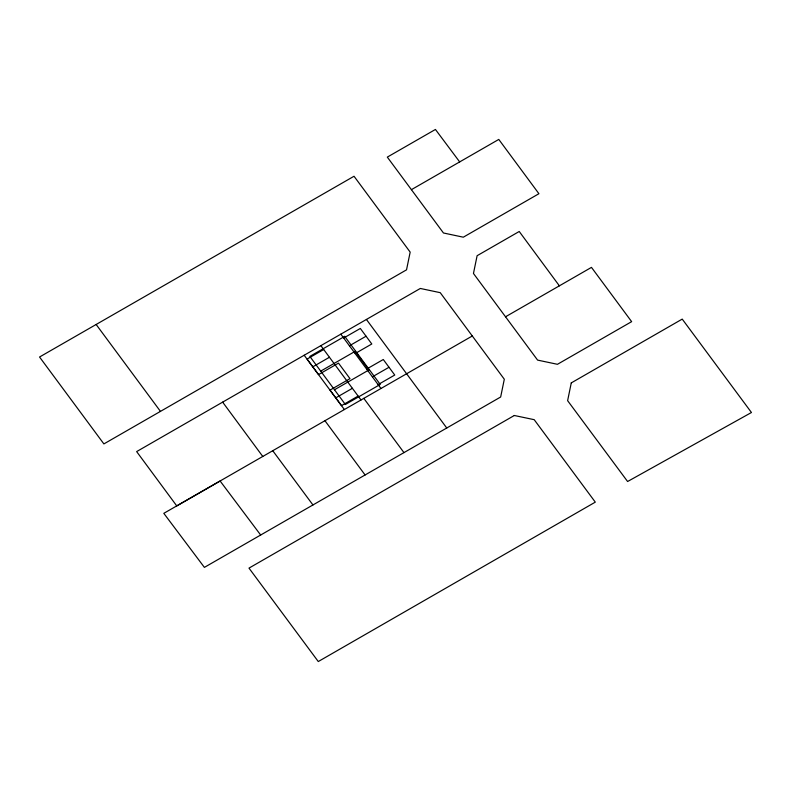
<?xml version="1.0" encoding="UTF-8"?>
<svg xmlns="http://www.w3.org/2000/svg" width="791" height="791" viewBox="0 0 791 791"><rect width="100%" height="100%" fill="white"/><g stroke="black" fill="none" stroke-linecap="round" stroke-linejoin="round"><path stroke-width="1.19" d="M411.429 189.652L498.785 139.424L538.918 193.716L463.318 237.191L443.464 232.989L387.313 157.112L435.436 129.457L459.68 161.918M160.464 411.379L103.888 443.919L39.55 357.008L354.032 176.255L410.173 252.121L406.525 269.84L160.464 411.379L96.136 324.478M260.664 535.023L220.106 480.987L163.806 513.339L204.394 567.384L500.663 397.003L504.312 379.235L440.231 292.67L420.318 288.458L136.645 451.592L176.759 505.914L472.296 335.987M323.707 349.503L307.066 359.065L318.536 374.588L338.508 363.118L349.988 378.642L330.015 390.111L341.485 405.635L358.135 396.073M343.68 338.024L360.33 328.463L371.8 343.986L355.159 353.547M312.801 366.826L329.442 357.265M349.414 345.786L366.065 336.224M320.711 371.127L355.1 351.372L368.883 369.99L334.484 389.755M366.629 369.071L383.279 359.51L394.749 375.033L378.108 384.594M335.75 397.873L352.39 388.312M372.373 376.832L389.014 367.271M505.528 316.786L591.47 267.378L631.643 321.65L557.447 364.305L537.593 360.103L473.463 273.478L477.111 255.711L519.232 231.486L559.385 285.848M366.421 319.465L446.757 428M363.791 398.348L403.964 452.62M304.169 355.238L344.372 409.53M324.933 420.703L365.086 474.966M272.747 450.712L312.939 504.955M340.832 334.168L380.965 388.47M320.859 345.647L361.003 399.959M222.647 402.135L262.76 456.456M571.27 382.903L567.622 400.671L627.599 481.511L751.45 412.507L682.228 319.099L571.27 382.903M344.708 336.363L309.835 356.405L345.37 404.478L380.244 384.436L344.708 336.363M514.308 415.493L248.987 568.116L318.279 661.543L595.297 502.137L534.192 419.675L514.308 415.493"/></g></svg>
